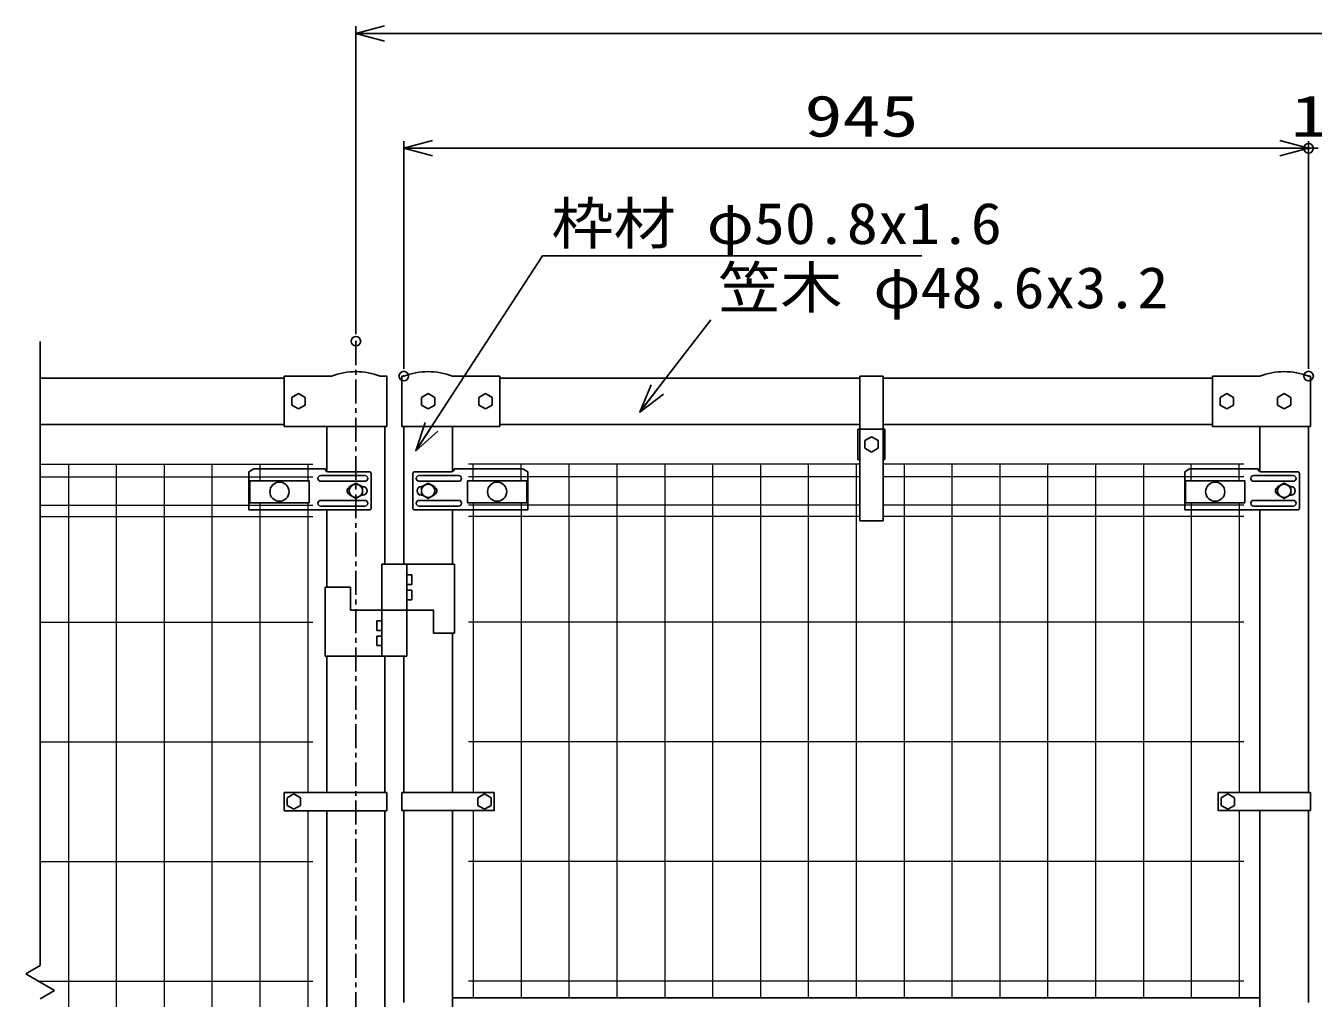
# Model space of a CAD drawing. Units: millimetres, scale not verified. Extents: x -4455 to 4455, y -3150 to 3150.
# Drawn here: x 46 to 1391, y 208 to 1224 of the extents above; entities that cross this region are included whole.
import ezdxf
from ezdxf.enums import TextEntityAlignment as Align

# ---------------------------------------------------------------- set-up
doc = ezdxf.new("R2010")
doc.units = ezdxf.units.MM
doc.header["$LTSCALE"] = 20
doc.header["$PDMODE"] = 32
doc.header["$PDSIZE"] = 10
doc.linetypes.add('USER1', pattern=[2, 1.25, -0.25, 0.25, -0.25])
for name, color, linetype, lineweight in [('0-0_1', 7, 'Continuous', 25), ('0-1_0', 7, 'Continuous', 25), ('0-4_EXTCNT-LMEC0', 1, 'Continuous', 25), ('0-8_2', 7, 'Continuous', 25), ('0-9_D-STR2', 7, 'Continuous', 13)]:
    doc.layers.add(name, color=color, linetype=linetype, lineweight=lineweight)
doc.layers.add('0-2_DEFPOINTS', color=7, linetype='Continuous')
doc.styles.add('ＭＳ ゴシック', font='')
doc.styles.get('ＭＳ ゴシック').set_extended_font_data('MS Gothic')

# ---------------------------------------------------------------- blocks, each defined once
blk = doc.blocks.new('_Open30')
at = {"layer": '0-1_0', "color": 1}
blk.add_line((0, 0), (-20, 0), dxfattribs=at)
blk.add_lwpolyline([(-20, 5.36), (0, 0), (-20, -5.36)], dxfattribs=at)

msp = doc.modelspace()

# ---------------------------------------------------------------- linework, layer by layer
at = {"layer": '0-0_1', "color": 3, "linetype": 'USER1'}
msp.add_line((391.15, 893.99), (391.15, -692.14), dxfattribs=at)
at = {"layer": '0-0_1'}
for p, q in [((316.15, 855.52), (61.3, 855.52)), ((365.75, 857.52), (316.15, 857.52)), ((316.15, 857.52), (316.15, 804.92)), ((439.15, 804.92), (439.15, 857.52)), ((441.15, 857.52), (439.15, 857.52)), ((491.95, 857.52), (541.55, 857.52)), ((541.55, 857.52), (541.55, 804.92)), ((917.43, 855.52), (541.55, 855.52)), ((917.43, 801.92), (917.43, 857.52)), ((941.68, 857.52), (917.43, 857.52)), ((941.68, 801.92), (941.68, 857.52)), ((1285.75, 855.52), (941.68, 855.52)), ((1335.35, 857.52), (1285.75, 857.52)), ((1285.75, 857.52), (1285.75, 804.92)), ((1386.15, 857.52), (1388.15, 857.52)), ((1388.15, 804.92), (1388.15, 857.52)), ((331.15, 839.22), (324.23, 835.22)), ((324.23, 835.22), (324.23, 827.22)), ((331.15, 839.22), (338.08, 835.22)), ((338.08, 835.22), (338.08, 827.22)), ((466.55, 839.22), (459.63, 835.22)), ((459.63, 835.22), (459.63, 827.22)), ((466.55, 839.22), (473.48, 835.22)), ((473.48, 835.22), (473.48, 827.22)), ((526.55, 839.22), (519.63, 835.22)), ((519.63, 835.22), (519.63, 827.22)), ((526.55, 839.22), (533.48, 835.22)), ((533.48, 835.22), (533.48, 827.22)), ((1300.75, 839.22), (1293.83, 835.22)), ((1300.75, 839.22), (1307.68, 835.22)), ((1307.68, 835.22), (1307.68, 827.22)), ((1360.75, 839.22), (1353.83, 835.22)), ((1353.83, 835.22), (1353.83, 827.22)), ((1360.75, 839.22), (1367.68, 835.22)), ((1367.68, 835.22), (1367.68, 827.22)), ((324.23, 827.22), (331.15, 823.22)), ((338.08, 827.22), (331.15, 823.22)), ((459.63, 827.22), (466.55, 823.22)), ((473.48, 827.22), (466.55, 823.22)), ((519.63, 827.22), (526.55, 823.22)), ((533.48, 827.22), (526.55, 823.22)), ((1307.68, 827.22), (1300.75, 823.22)), ((1353.83, 827.22), (1360.75, 823.22)), ((1367.68, 827.22), (1360.75, 823.22)), ((316.15, 806.92), (61.3, 806.92)), ((917.43, 806.92), (541.55, 806.92)), ((1285.75, 806.92), (941.68, 806.92)), ((316.15, 804.92), (423.4, 804.92)), ((360.9, 804.92), (360.9, 758.77)), ((421.4, 804.92), (421.4, 660.92)), ((541.55, 804.92), (439.15, 804.92)), ((441.15, 804.92), (441.15, 660.92)), ((491.95, 757.89), (491.95, 804.92)), ((943.68, 801.92), (915.43, 801.92)), ((917.43, 706.31), (917.43, 801.92)), ((929.55, 794.22), (922.63, 790.22)), ((929.55, 794.22), (936.48, 790.22)), ((941.68, 706.31), (941.68, 801.92)), ((943.68, 770.52), (943.68, 801.92)), ((1285.75, 804.92), (1388.15, 804.92)), ((1335.35, 757.89), (1335.35, 804.92)), ((1386.15, 804.92), (1386.15, 422.51)), ((922.63, 790.22), (922.63, 782.22)), ((922.63, 782.22), (929.55, 778.22)), ((936.48, 782.22), (929.55, 778.22)), ((936.48, 790.22), (936.48, 782.22)), ((943.68, 770.52), (941.68, 770.52)), ((284.41, 760.68), (279.41, 757.68)), ((279.41, 757.68), (279.41, 750.93)), ((358.99, 760.68), (284.41, 760.68)), ((358.99, 760.68), (338.53, 760.68)), ((400.59, 753.68), (354.41, 753.68)), ((404.95, 757.68), (361.99, 757.68)), ((406.95, 755.68), (406.95, 719.68)), ((450.76, 755.68), (450.76, 719.68)), ((452.76, 757.68), (490.87, 757.68)), ((457.12, 753.68), (498.45, 753.68)), ((493.87, 760.68), (565.55, 760.68)), ((565.55, 760.68), (570.55, 757.68)), ((570.55, 757.68), (570.55, 750.93)), ((1261.76, 760.68), (1256.76, 757.68)), ((1256.76, 757.68), (1256.76, 750.93)), ((1333.44, 760.68), (1261.76, 760.68)), ((1370.19, 753.68), (1328.86, 753.68)), ((1374.55, 757.68), (1336.44, 757.68)), ((1376.55, 755.68), (1376.55, 719.68)), ((279.41, 750.93), (279.41, 717.68)), ((400.59, 747.68), (354.41, 747.68)), ((398.24, 742.18), (397.22, 742.18)), ((457.12, 747.68), (498.45, 747.68)), ((459.46, 742.18), (460.49, 742.18)), ((570.55, 750.93), (570.55, 717.68)), ((1256.76, 750.93), (1256.76, 717.68)), ((1370.19, 747.68), (1328.86, 747.68)), ((1367.84, 742.18), (1366.82, 742.18)), ((400.59, 727.68), (354.41, 727.68)), ((398.24, 733.18), (397.22, 733.18)), ((457.12, 727.68), (498.45, 727.68)), ((459.46, 733.18), (460.49, 733.18)), ((1370.19, 727.68), (1328.86, 727.68)), ((1367.84, 733.18), (1366.82, 733.18)), ((404.95, 717.68), (279.41, 717.68)), ((404.95, 717.68), (338.55, 717.68)), ((400.59, 721.68), (354.41, 721.68)), ((360.9, 717.68), (360.9, 636.92)), ((452.76, 717.68), (570.55, 717.68)), ((457.12, 721.68), (498.45, 721.68)), ((491.95, 717.68), (491.95, 660.92)), ((1374.55, 717.68), (1256.76, 717.68)), ((1370.19, 721.68), (1328.86, 721.68)), ((1335.35, 717.68), (1335.35, 422.51)), ((941.68, 706.31), (917.43, 706.31)), ((418.05, 564.92), (418.05, 660.92)), ((418.05, 660.92), (493.95, 660.92)), ((444.5, 612.92), (444.5, 660.92)), ((493.95, 660.92), (493.95, 588.92)), ((444.5, 649.92), (449.5, 649.92)), ((449.5, 639.92), (449.5, 649.92)), ((385.4, 636.92), (358.9, 636.92)), ((358.9, 636.92), (358.9, 564.92)), ((385.4, 636.92), (385.4, 612.92)), ((444.5, 639.92), (449.5, 639.92)), ((444.5, 633.92), (449.5, 633.92)), ((444.5, 612.92), (385.4, 612.92)), ((413.2, 612.92), (472.3, 612.92)), ((444.5, 612.92), (444.5, 564.92)), ((472.3, 588.92), (472.3, 612.92)), ((413.05, 601.92), (413.05, 591.92)), ((418.05, 601.92), (413.05, 601.92)), ((418.05, 591.92), (413.05, 591.92)), ((472.3, 588.92), (493.95, 588.92)), ((491.95, 588.92), (491.95, 422.51)), ((444.5, 564.92), (358.9, 564.92)), ((360.9, 564.92), (360.9, 422.52)), ((418.05, 575.92), (413.05, 575.92)), ((421.4, 564.92), (421.4, 422.52)), ((441.15, 564.92), (441.15, 422.51)), ((316.15, 403.52), (316.15, 422.52)), ((316.15, 422.52), (423.4, 422.52)), ((326.3, 421.02), (319.38, 417.02)), ((319.38, 417.02), (319.38, 409.02)), ((326.3, 421.02), (333.23, 417.02)), ((333.23, 417.02), (333.23, 409.02)), ((423.4, 422.52), (423.4, 403.52)), ((535.65, 422.51), (438.97, 422.51)), ((438.97, 422.51), (438.97, 403.53)), ((525.5, 421.02), (518.58, 417.02)), ((518.58, 417.02), (518.58, 409.02)), ((525.5, 421.02), (532.43, 417.02)), ((532.43, 417.02), (532.43, 409.02)), ((535.65, 403.52), (535.65, 422.52)), ((1291.65, 403.52), (1291.65, 422.52)), ((1291.65, 422.51), (1388.34, 422.51)), ((1301.8, 421.02), (1294.88, 417.02)), ((1294.88, 417.02), (1294.88, 409.02)), ((1301.8, 421.02), (1308.73, 417.02)), ((1308.73, 417.02), (1308.73, 409.02)), ((1388.34, 422.51), (1388.34, 403.53)), ((316.15, 403.52), (423.4, 403.52)), ((319.38, 409.02), (326.3, 405.02)), ((333.23, 409.02), (326.3, 405.02)), ((360.9, 403.52), (360.9, -42.48)), ((421.4, 403.52), (421.4, -42.48)), ((535.65, 403.53), (438.97, 403.53)), ((441.15, 403.53), (441.15, 203.02)), ((491.95, 403.53), (491.95, -42.49)), ((518.58, 409.02), (525.5, 405.02)), ((532.43, 409.02), (525.5, 405.02)), ((1291.65, 403.53), (1388.34, 403.53)), ((1294.88, 409.02), (1301.8, 405.02)), ((1308.73, 409.02), (1301.8, 405.02)), ((1335.35, 403.53), (1335.35, 187.02)), ((1386.15, 403.53), (1386.15, 203.02)), ((1335.35, 208.02), (491.95, 208.02))]:
    msp.add_line(p, q, dxfattribs=at)
for points in [[(416.55, 857.52), (423.4, 857.52), (423.4, 804.92)], [(1293.83, 835.22), (1293.83, 827.22), (1300.75, 823.22)], [(917.43, 770.52), (915.43, 770.52), (915.43, 801.92)], [(444.5, 623.92), (449.5, 623.92), (449.5, 633.92)], [(418.05, 585.92), (413.05, 585.92), (413.05, 575.92)]]:
    msp.add_lwpolyline(points, dxfattribs=at)
for centre, radius, start, end in [((391.15, 791.23), 70.98, 69.03345, 110.9667), ((466.55, 791.23), 70.98, 69.03345, 110.96669), ((1360.75, 791.23), 70.98, 69.03345, 110.9667), ((354.41, 750.68), 3, 90, 270), ((361.99, 760.68), 3, 180, 270), ((400.59, 750.68), 3, 270, 90), ((404.95, 755.68), 2, 0, 90), ((452.76, 755.68), 2, 90, 180), ((457.12, 750.68), 3, 90, 270), ((490.87, 760.68), 3, 270, 0), ((498.45, 750.68), 3, 270, 90), ((1328.86, 750.68), 3, 90, 270), ((1336.44, 760.68), 3, 180, 270), ((1370.19, 750.68), 3, 270, 90), ((1374.55, 755.68), 2, 0, 90), ((386.48, 737.68), 4.5, 119.9985, 240.00009), ((398.24, 737.68), 4.5, 270, 90), ((459.46, 737.68), 4.5, 90, 270), ((471.23, 737.68), 4.5, 299.99991, 60.0015), ((1356.08, 737.68), 4.5, 119.9985, 240.00009), ((1367.84, 737.68), 4.5, 270, 90), ((354.41, 724.68), 3, 90, 270), ((400.59, 724.68), 3, 270, 90), ((457.12, 724.68), 3, 90, 270), ((498.45, 724.68), 3, 270, 90), ((1328.86, 724.68), 3, 90, 270), ((1370.19, 724.68), 3, 270, 90), ((404.95, 719.68), 2, 270, 0), ((452.76, 719.68), 2, 180, 270), ((1374.55, 719.68), 2, 270, 0)]:
    msp.add_arc(centre, radius, start, end, dxfattribs=at)
at = {"layer": '0-1_0'}
for p, q in [((761.98, 916.27), (688.84, 821.49)), ((280.3, 748.27), (280.3, 725.27)), ((507.65, 748.27), (507.65, 725.27)), ((569.65, 748.27), (507.65, 748.27)), ((569.65, 748.27), (569.65, 725.27)), ((1257.65, 748.27), (1319.65, 748.27)), ((1257.65, 748.27), (1257.65, 725.27)), ((1319.65, 748.27), (1319.65, 725.27)), ((342.3, 725.27), (280.3, 725.27)), ((507.65, 725.27), (569.65, 725.27)), ((1319.65, 725.27), (1257.65, 725.27))]:
    msp.add_line(p, q, dxfattribs=at)
for points in [[(982.25, 983.34), (585.91, 983.34), (454.66, 781.21)], [(280.3, 748.27), (342.3, 748.27), (342.3, 725.27)]]:
    msp.add_lwpolyline(points, dxfattribs=at)
for centre in [(311.3, 736.77), (538.65, 736.77), (1288.65, 736.77)]:
    msp.add_circle(centre, 10.01, dxfattribs=at)
at = {"layer": '0-2_DEFPOINTS'}
for p in [(1386.15, 1095.52), (391.15, 893.99), (441.15, 857.52), (1386.15, 857.52)]:
    msp.add_point(p, dxfattribs=at)
at = {"layer": '0-4_EXTCNT-LMEC0'}
for p, q in [((391.15, 901.49), (391.15, 1223.02)), ((421.15, 1215.52), (2361.15, 1215.52)), ((441.15, 865.02), (441.15, 1103.02)), ((1386.15, 865.02), (1386.15, 1103.02)), ((1386.15, 865.02), (1386.15, 1103.02)), ((471.15, 1095.52), (1356.15, 1095.52)), ((1356.15, 1095.52), (1326.15, 1095.52)), ((1386.15, 1095.52), (1396.15, 1095.52))]:
    msp.add_line(p, q, dxfattribs=at)
at = {"layer": '0-4_EXTCNT-LMEC0', "color": 4}
for p, q in [((61.3, 893.69), (61.3, 241.71)), ((61.3, 241.71), (46.3, 233.05)), ((46.3, 233.05), (76.3, 215.73)), ((61.3, 207.07), (76.3, 215.73))]:
    msp.add_line(p, q, dxfattribs=at)
at = {"layer": '0-8_2'}
for p, q in [((384.23, 741.68), (391.15, 745.68)), ((391.15, 745.68), (398.08, 741.68)), ((466.55, 745.68), (459.63, 741.68)), ((473.48, 741.68), (466.55, 745.68)), ((1353.83, 733.68), (1353.83, 741.68)), ((1367.68, 741.68), (1367.68, 733.68)), ((1360.75, 729.68), (1353.83, 733.68)), ((1367.68, 733.68), (1360.75, 729.68))]:
    msp.add_line(p, q, dxfattribs=at)
for points in [[(391.15, 729.68), (384.23, 733.68), (384.23, 741.68)], [(398.08, 741.68), (398.08, 733.68), (391.15, 729.68)], [(459.63, 741.68), (459.63, 733.68), (466.55, 729.68)], [(466.55, 729.68), (473.48, 733.68), (473.48, 741.68)], [(1353.83, 741.68), (1360.75, 745.68), (1367.68, 741.68)]]:
    msp.add_lwpolyline(points, dxfattribs=at)
for centre in [(391.15, 737.68), (466.55, 737.68), (1360.75, 737.68)]:
    msp.add_circle(centre, 6.93, dxfattribs=at)
at = {"layer": '0-9_D-STR2'}
for p, q in [((61.3, 765.52), (346.15, 765.52)), ((91.15, -404.48), (91.15, 765.52)), ((141.15, -404.48), (141.15, 765.52)), ((191.15, -404.48), (191.15, 765.52)), ((241.15, -404.48), (241.15, 765.52)), ((291.15, 748.27), (291.15, 765.52)), ((341.15, 748.27), (341.15, 765.52)), ((917.43, 765.52), (508.65, 765.52)), ((513.65, 748.27), (513.65, 765.52)), ((563.65, 748.27), (563.65, 765.52)), ((613.65, 765.52), (613.65, 208.02)), ((663.65, 765.52), (663.65, 208.02)), ((713.65, 765.52), (713.65, 208.02)), ((763.65, 765.52), (763.65, 208.02)), ((813.65, 765.52), (813.65, 208.02)), ((863.65, 765.52), (863.65, 208.02)), ((913.65, 765.52), (913.65, 208.02)), ((1318.65, 765.52), (941.68, 765.52)), ((963.65, 765.52), (963.65, 208.02)), ((1013.65, 765.52), (1013.65, 208.02)), ((1063.65, 765.52), (1063.65, 208.02)), ((1113.65, 765.52), (1113.65, 208.02)), ((1163.65, 765.52), (1163.65, 208.02)), ((1213.65, 765.52), (1213.65, 208.02)), ((1263.65, 748.27), (1263.65, 765.52)), ((1313.65, 748.27), (1313.65, 765.52)), ((61.3, 752.42), (346.15, 752.42)), ((917.43, 752.42), (508.65, 752.42)), ((1318.65, 752.42), (941.68, 752.42)), ((61.3, 722.62), (346.15, 722.62)), ((291.15, -365.15), (291.15, 725.27)), ((341.15, 422.52), (341.15, 725.27)), ((917.43, 722.62), (508.65, 722.62)), ((513.65, 725.27), (513.65, 422.51)), ((563.65, 725.27), (563.65, 208.02)), ((1318.65, 722.62), (941.68, 722.62)), ((1263.65, 725.27), (1263.65, 208.02)), ((1313.65, 725.27), (1313.65, 422.51)), ((61.3, 710.76), (346.15, 710.76)), ((917.43, 710.76), (508.65, 710.76)), ((1318.65, 710.76), (941.68, 710.76)), ((61.3, 600.52), (346.15, 600.52)), ((1318.65, 600.52), (508.65, 600.52)), ((61.3, 475.52), (346.15, 475.52)), ((1318.65, 475.52), (508.65, 475.52)), ((341.15, -42.48), (341.15, 403.52)), ((513.65, 403.53), (513.65, 208.02)), ((1313.65, 403.53), (1313.65, 208.02)), ((61.3, 350.52), (346.15, 350.52)), ((1318.65, 350.52), (508.65, 350.52)), ((59.36, 225.52), (346.15, 225.52)), ((1318.65, 225.52), (508.65, 225.52))]:
    msp.add_line(p, q, dxfattribs=at)

# ---------------------------------------------------------------- block references
at = {"layer": '0-1_0', "xscale": 1.5, "yscale": 1.5}
for p, rotation in [((687.62, 819.9), 232.3421), ((453.56, 779.54), 236.60623)]:
    msp.add_blockref('_Open30', p, dxfattribs=dict(at, rotation=rotation))
at = {"layer": '0-4_EXTCNT-LMEC0', "xscale": 1.5, "yscale": 1.5, "rotation": 180}
for p in [(391.15, 1215.52), (441.15, 1095.52)]:
    msp.add_blockref('_Open30', p, dxfattribs=at)
at = {"layer": '0-4_EXTCNT-LMEC0', "xscale": 1.5, "yscale": 1.5}
msp.add_blockref('_Open30', (1386.15, 1095.52), dxfattribs=at)
msp.add_blockref('_Open30', (1386.15, 1095.52), dxfattribs=at)

# ---------------------------------------------------------------- texts
at = {"layer": '0-1_0', "color": 3, "style": 'ＭＳ ゴシック', "width": 1.1}
for s, p in [('枠材 φ50.8x1.6', (595.41, 982.51)), ('笠木 φ48.6x3.2', (769.48, 915.44))]:
    msp.add_text(s, height=43.26, dxfattribs=at).set_placement(p, align=Align.BOTTOM_LEFT)
at = {"layer": '0-4_EXTCNT-LMEC0', "color": 3, "style": 'ＭＳ ゴシック', "width": 1.35}
for s, p in [('945', (859.65, 1094.69)), ('10', (1367.53, 1094.69))]:
    msp.add_text(s, height=43.26, dxfattribs=at).set_placement(p, align=Align.BOTTOM_LEFT)

doc.saveas('drawing.dxf')
